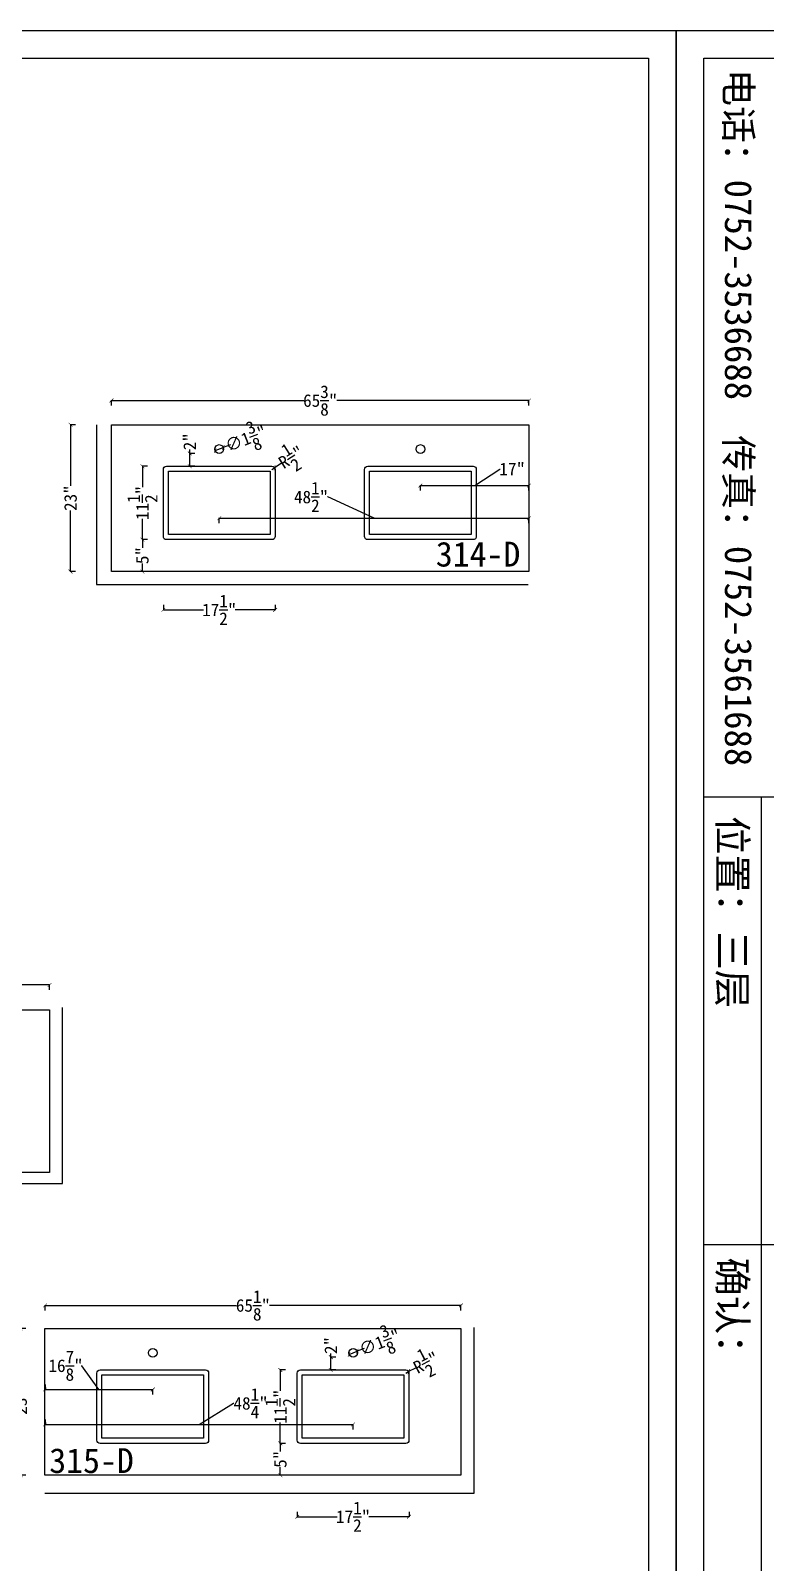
# Model space of a CAD drawing. Header units: millimetres. Extents: x 3183 to 64783, y -8707 to 2293.
# Drawn here: x 54515 to 57437, y -3803 to 2293 of the extents above; entities that cross this region are included whole.
import ezdxf

# ---------------------------------------------------------------- set-up
doc = ezdxf.new("R2010")
doc.units = ezdxf.units.MM
for name, color, linetype in [('大样', 3, 'Continuous'), ('标注', 1, 'Continuous'), ('框', 4, 'Continuous'), ('编号', 6, 'Continuous')]:
    doc.layers.add(name, color=color, linetype=linetype)
doc.styles.add('样式 1', font='NSimSun.ttf')
doc.linetypes.add('ZIGZAG', pattern='A,0.00254,-5.08,[131,ltypeshp.shx,S=5.08,R=0,X=-5.08,Y=0],-10.16,[131,ltypeshp.shx,S=5.08,R=180,X=5.08,Y=0],-5.08', length=20.32254)
doc.dimstyles.new('英寸', dxfattribs={"dimtxt": 50, "dimasz": 15, "dimexe": 1, "dimexo": 0.5, "dimtad": 0, "dimdec": 4, "dimlfac": 0.03937, "dimlunit": 5, "dimtxsty": '样式 1', "dimblk": 'ARCHTICK', "dimcen": 2.5, "dimclrt": 1, "dimadec": 0, "dimazin": 0, "dimtfac": 1, "dimtdec": 4, "dimtmove": 0, "dimatfit": 3, "dimfxl": 20, "dimfxlon": 1, "dimtolj": 1, "dimarcsym": 0})

# ---------------------------------------------------------------- blocks, each defined once
blk = doc.blocks.new('框')
for p, q in [((20795, -6593.4), (20795, -7291.7)), ((19174.7, -7084.3), (24363.8, -7084.3))]:
    blk.add_line(p, q)
at = {"layer": '框'}
blk.add_line((19174.7, -6593.4), (19174.7, -7291.7), dxfattribs=at)
for points in [[(16401.7, -391.7), (26401.7, -391.7), (26401.7, -7391.7), (16401.7, -7391.7)], [(16501.7, -491.7), (26301.7, -491.7), (26301.7, -7291.7), (16501.7, -7291.7)]]:
    blk.add_lwpolyline(points, close=True, dxfattribs=at)
at = {"layer": '框', "style": '样式 1'}
for s, p in [('电话：0752-3536688', (16541.1, -7215.8)), ('传真：0752-3561688', (17865.9, -7215.8))]:
    blk.add_text(s, height=97.689, dxfattribs=at).set_placement(p)
for tag, p in [('制图人：', (20840.1, -6764.8)), ('出图日期：', (22426.6, -6767.5)), ('图号：', (24401.3, -6776.7)), ('工程名称：', (19243.4, -6892.1)), ('车间确认：', (20840.1, -7012.5)), ('出货日期：', (22426.6, -7010.9)), ('工程编号：', (24384.7, -7131.5)), ('位置：', (19243.4, -7239.7)), ('确认：', (20840.1, -7240)), ('单位：', (22426.6, -7248.8))]:
    blk.add_attdef(tag, p, '', height=101.9, dxfattribs=at)
blk = doc.blocks.new('_ArchTick')
at = {"color": 0, "linetype": 'ByBlock', "const_width": 0.15}
blk.add_lwpolyline([(-0.5, -0.5), (0.5, 0.5)], dxfattribs=at)
blk = doc.blocks.new('*D581')
at = {"layer": 'Defpoints', "color": 0, "transparency": 16777216}
for p in [(56496.8, 482.2), (56065, 267.1), (56496.8, 267.1)]:
    blk.add_point(p, dxfattribs=at)
at = {"layer": '标注', "color": 0, "lineweight": -2, "transparency": 16777216}
for p, q in [((56280.9, 482.2), (56381.5, 547.9)), ((56381.5, 547.9), (56382.8, 547.9)), ((56065, 462.2), (56065, 483.2)), ((56065, 482.2), (56496.8, 482.2)), ((56496.8, 462.2), (56496.8, 483.2))]:
    blk.add_line(p, q, dxfattribs=at)
at = {"layer": '标注', "color": 0, "lineweight": -2, "transparency": 16777216, "xscale": 15, "yscale": 15, "zscale": 15, "rotation": 180}
blk.add_blockref('_ArchTick', (56065, 482.2), dxfattribs=at)
at = {"layer": '标注', "color": 0, "lineweight": -2, "transparency": 16777216, "xscale": 15, "yscale": 15, "zscale": 15}
blk.add_blockref('_ArchTick', (56496.8, 482.2), dxfattribs=at)
at = {"layer": '标注', "color": 1, "transparency": 16777216, "insert": (56430.1, 547.9), "char_height": 50, "attachment_point": 5, "style": '样式 1'}
blk.add_mtext('\\A1;17"', dxfattribs=at)
blk = doc.blocks.new('*D582')
at = {"layer": 'Defpoints', "color": 0, "transparency": 16777216}
for p in [(56496.8, 352.3), (55264.9, 267.1), (56496.8, 267.1)]:
    blk.add_point(p, dxfattribs=at)
at = {"layer": '标注', "color": 0, "lineweight": -2, "transparency": 16777216}
for p, q in [((55697.3, 436.8), (55696.1, 436.8)), ((55880.9, 352.3), (55697.3, 436.8)), ((55264.9, 332.3), (55264.9, 353.3)), ((55264.9, 352.3), (56496.8, 352.3)), ((56496.8, 332.3), (56496.8, 353.3))]:
    blk.add_line(p, q, dxfattribs=at)
at = {"layer": '标注', "color": 0, "lineweight": -2, "transparency": 16777216, "xscale": 15, "yscale": 15, "zscale": 15, "rotation": 180}
blk.add_blockref('_ArchTick', (55264.9, 352.3), dxfattribs=at)
at = {"layer": '标注', "color": 0, "lineweight": -2, "transparency": 16777216, "xscale": 15, "yscale": 15, "zscale": 15}
blk.add_blockref('_ArchTick', (56496.8, 352.3), dxfattribs=at)
at = {"layer": '标注', "color": 1, "transparency": 16777216, "insert": (55630.3, 436.8), "char_height": 50, "attachment_point": 5, "style": '样式 1'}
blk.add_mtext('\\A1;48{\\H1x;\\S1/2;}"', dxfattribs=at)
blk = doc.blocks.new('*D583')
at = {"layer": 'Defpoints', "color": 0, "transparency": 16777216}
for p in [(55089, 559.2), (54959.3, 267.1), (55089, 267.1)]:
    blk.add_point(p, dxfattribs=at)
at = {"layer": '标注', "color": 0, "lineweight": -2, "transparency": 16777216}
for p, q in [((54979.3, 559.2), (54958.3, 559.2)), ((54959.3, 559.2), (54959.3, 476)), ((54959.3, 267.1), (54959.3, 350.2)), ((54979.3, 267.1), (54958.3, 267.1))]:
    blk.add_line(p, q, dxfattribs=at)
at = {"layer": '标注', "color": 0, "lineweight": -2, "transparency": 16777216, "xscale": 15, "yscale": 15, "zscale": 15}
for p, rotation in [((54959.3, 559.2), 90), ((54959.3, 267.1), 270)]:
    blk.add_blockref('_ArchTick', p, dxfattribs=dict(at, rotation=rotation))
at = {"layer": '标注', "color": 1, "transparency": 16777216, "insert": (54959.3, 413.1), "char_height": 50, "attachment_point": 5, "rotation": 90, "style": '样式 1'}
blk.add_mtext('\\A1;11{\\H1x;\\S1/2;}"', dxfattribs=at)
blk = doc.blocks.new('*D584')
at = {"layer": 'Defpoints', "color": 0, "transparency": 16777216}
for p in [(55125.8, 267.1), (54959.3, 140.1), (55125.8, 140.1)]:
    blk.add_point(p, dxfattribs=at)
at = {"layer": '标注', "color": 0, "lineweight": -2, "transparency": 16777216}
for p, q in [((54979.3, 267.1), (54958.3, 267.1)), ((54959.3, 267.1), (54959.3, 234.9)), ((54979.3, 140.1), (54958.3, 140.1)), ((54959.3, 140.1), (54959.3, 172.2))]:
    blk.add_line(p, q, dxfattribs=at)
at = {"layer": '标注', "color": 0, "lineweight": -2, "transparency": 16777216, "xscale": 15, "yscale": 15, "zscale": 15}
for p, rotation in [((54959.3, 267.1), 90), ((54959.3, 140.1), 270)]:
    blk.add_blockref('_ArchTick', p, dxfattribs=dict(at, rotation=rotation))
at = {"layer": '标注', "color": 1, "transparency": 16777216, "insert": (54959.3, 203.6), "char_height": 50, "attachment_point": 5, "rotation": 90, "style": '样式 1'}
blk.add_mtext('\\A1;5"', dxfattribs=at)
blk = doc.blocks.new('*D585')
at = {"layer": 'Defpoints', "color": 0, "transparency": 16777216}
for p in [(55042.7, 382.5), (55487.2, 366), (55487.2, -12.6)]:
    blk.add_point(p, dxfattribs=at)
at = {"layer": '标注', "color": 0, "lineweight": -2, "transparency": 16777216}
for p, q in [((55042.7, 7.4), (55042.7, -13.6)), ((55487.2, 7.4), (55487.2, -13.6)), ((55042.7, -12.6), (55202, -12.6)), ((55487.2, -12.6), (55327.8, -12.6))]:
    blk.add_line(p, q, dxfattribs=at)
at = {"layer": '标注', "color": 0, "lineweight": -2, "transparency": 16777216, "xscale": 15, "yscale": 15, "zscale": 15, "rotation": 180}
blk.add_blockref('_ArchTick', (55042.7, -12.6), dxfattribs=at)
at = {"layer": '标注', "color": 0, "lineweight": -2, "transparency": 16777216, "xscale": 15, "yscale": 15, "zscale": 15}
blk.add_blockref('_ArchTick', (55487.2, -12.6), dxfattribs=at)
at = {"layer": '标注', "color": 1, "transparency": 16777216, "insert": (55264.9, -12.6), "char_height": 50, "attachment_point": 5, "style": '样式 1'}
blk.add_mtext('\\A1;17{\\H1x;\\S1/2;}"', dxfattribs=at)
blk = doc.blocks.new('*D586')
at = {"layer": 'Defpoints', "color": 0, "transparency": 16777216}
for p in [(55147.5, 610), (55264.9, 610), (55264.9, 559.2)]:
    blk.add_point(p, dxfattribs=at)
at = {"layer": '标注', "color": 0, "lineweight": -2, "transparency": 16777216}
for p, q in [((55167.5, 610), (55146.5, 610)), ((55147.5, 610), (55147.5, 625)), ((55147.5, 559.2), (55147.5, 610)), ((55167.5, 559.2), (55146.5, 559.2))]:
    blk.add_line(p, q, dxfattribs=at)
at = {"layer": '标注', "color": 0, "lineweight": -2, "transparency": 16777216, "xscale": 15, "yscale": 15, "zscale": 15}
for p, rotation in [((55147.5, 610), 90), ((55147.5, 559.2), 270)]:
    blk.add_blockref('_ArchTick', p, dxfattribs=dict(at, rotation=rotation))
at = {"layer": '标注', "color": 1, "transparency": 16777216, "insert": (55147.5, 656.6), "char_height": 50, "attachment_point": 5, "rotation": 90, "style": '样式 1'}
blk.add_mtext('\\A1;2"', dxfattribs=at)
blk = doc.blocks.new('*D587')
at = {"layer": 'Defpoints', "color": 0, "transparency": 16777216}
for p in [(55248.7, 621.1), (55281.2, 633.8)]:
    blk.add_point(p, dxfattribs=at)
at = {"layer": '标注', "color": 0, "lineweight": -2, "transparency": 16777216}
for p in [(55248.7, 621.1), (55309.2, 644.7)]:
    blk.add_line(p, (55281.2, 633.8), dxfattribs=at)
at = {"layer": '标注', "color": 0, "lineweight": -2, "transparency": 16777216, "xscale": 15, "yscale": 15, "zscale": 15}
for p, rotation in [((55248.7, 621.1), 21.26029047601047), ((55281.2, 633.8), 201.2602904760104)]:
    blk.add_blockref('_ArchTick', p, dxfattribs=dict(at, rotation=rotation))
at = {"layer": '标注', "color": 1, "transparency": 16777216, "insert": (55370.9, 668.7), "char_height": 50, "attachment_point": 5, "rotation": 21.26029, "style": '样式 1'}
blk.add_mtext('\\A1;∅1{\\H1x;\\S3/8;}"', dxfattribs=at)
blk = doc.blocks.new('*D588')
at = {"layer": 'Defpoints', "color": 0, "transparency": 16777216}
for p in [(55485.2, 553.3), (55474.5, 546.5)]:
    blk.add_point(p, dxfattribs=at)
at = {"layer": '标注', "color": 0, "lineweight": -2, "transparency": 16777216}
for p in [(55474.5, 546.5), (55510.6, 569.3)]:
    blk.add_line(p, (55485.2, 553.3), dxfattribs=at)
at = {"layer": '标注', "color": 0, "lineweight": -2, "transparency": 16777216, "xscale": 15, "yscale": 15, "zscale": 15, "rotation": 212.2756530417364}
blk.add_blockref('_ArchTick', (55485.2, 553.3), dxfattribs=at)
at = {"layer": '标注', "color": 1, "transparency": 16777216, "insert": (55551.1, 594.9), "char_height": 50, "attachment_point": 5, "rotation": 32.27565, "style": '样式 1'}
blk.add_mtext('\\A1;R{\\H1x;\\S1/2;}"', dxfattribs=at)
blk = doc.blocks.new('*D589')
at = {"layer": 'Defpoints', "color": 0, "transparency": 16777216}
for p in [(56496.8, 820.5), (54836.3, 724.3), (56496.8, 724.3)]:
    blk.add_point(p, dxfattribs=at)
at = {"layer": '标注', "color": 0, "lineweight": -2, "transparency": 16777216}
for p, q in [((54836.3, 800.5), (54836.3, 821.5)), ((54836.3, 820.5), (55600.9, 820.5)), ((56496.8, 820.5), (55732.3, 820.5)), ((56496.8, 800.5), (56496.8, 821.5))]:
    blk.add_line(p, q, dxfattribs=at)
at = {"layer": '标注', "color": 0, "lineweight": -2, "transparency": 16777216, "xscale": 15, "yscale": 15, "zscale": 15, "rotation": 180}
blk.add_blockref('_ArchTick', (54836.3, 820.5), dxfattribs=at)
at = {"layer": '标注', "color": 0, "lineweight": -2, "transparency": 16777216, "xscale": 15, "yscale": 15, "zscale": 15}
blk.add_blockref('_ArchTick', (56496.8, 820.5), dxfattribs=at)
at = {"layer": '标注', "color": 1, "transparency": 16777216, "insert": (55666.6, 820.5), "char_height": 50, "attachment_point": 5, "style": '样式 1'}
blk.add_mtext('\\A1;65{\\H1x;\\S3/8;}"', dxfattribs=at)
blk = doc.blocks.new('*D590')
at = {"layer": 'Defpoints', "color": 0, "transparency": 16777216}
for p in [(54932.5, 724.3), (54673.6, 140.1), (54880.7, 140.1)]:
    blk.add_point(p, dxfattribs=at)
at = {"layer": '标注', "color": 0, "lineweight": -2, "transparency": 16777216}
for p, q in [((54693.6, 724.3), (54672.6, 724.3)), ((54673.6, 724.3), (54673.6, 481.7)), ((54673.6, 140.1), (54673.6, 382.7)), ((54693.6, 140.1), (54672.6, 140.1))]:
    blk.add_line(p, q, dxfattribs=at)
at = {"layer": '标注', "color": 0, "lineweight": -2, "transparency": 16777216, "xscale": 15, "yscale": 15, "zscale": 15}
for p, rotation in [((54673.6, 724.3), 90), ((54673.6, 140.1), 270)]:
    blk.add_blockref('_ArchTick', p, dxfattribs=dict(at, rotation=rotation))
at = {"layer": '标注', "color": 1, "transparency": 16777216, "insert": (54673.6, 432.2), "char_height": 50, "attachment_point": 5, "rotation": 90, "style": '样式 1'}
blk.add_mtext('\\A1;23"', dxfattribs=at)
blk = doc.blocks.new('*D601')
at = {"layer": 'Defpoints', "color": 0, "transparency": 16777216}
for p in [(54590.1, -1504.9), (52770.8, -1604.2), (54590.1, -1604.2)]:
    blk.add_point(p, dxfattribs=at)
at = {"layer": '标注', "color": 0, "lineweight": -2, "transparency": 16777216}
for p, q in [((52770.8, -1524.9), (52770.8, -1503.9)), ((52770.8, -1504.9), (53615.3, -1504.9)), ((54590.1, -1504.9), (53745.6, -1504.9)), ((54590.1, -1524.9), (54590.1, -1503.9))]:
    blk.add_line(p, q, dxfattribs=at)
at = {"layer": '标注', "color": 0, "lineweight": -2, "transparency": 16777216, "xscale": 15, "yscale": 15, "zscale": 15, "rotation": 180}
blk.add_blockref('_ArchTick', (52770.8, -1504.9), dxfattribs=at)
at = {"layer": '标注', "color": 0, "lineweight": -2, "transparency": 16777216, "xscale": 15, "yscale": 15, "zscale": 15}
blk.add_blockref('_ArchTick', (54590.1, -1504.9), dxfattribs=at)
at = {"layer": '标注', "color": 1, "transparency": 16777216, "insert": (53680.4, -1504.9), "char_height": 50, "attachment_point": 5, "style": '样式 1'}
blk.add_mtext('\\A1;71{\\H1x;\\S5/8;}"', dxfattribs=at)
blk = doc.blocks.new('*D606')
at = {"layer": 'Defpoints', "color": 0, "transparency": 16777216}
for p in [(54571.9, -3091.5), (55000.5, -3115.3), (55000.5, -3329.5)]:
    blk.add_point(p, dxfattribs=at)
at = {"layer": '标注', "color": 0, "lineweight": -2, "transparency": 16777216}
for p, q in [((54718.2, -3020.5), (54717, -3020.5)), ((54786.2, -3115.3), (54718.2, -3020.5)), ((54571.9, -3095.3), (54571.9, -3116.3)), ((54571.9, -3115.3), (55000.5, -3115.3)), ((55000.5, -3135.3), (55000.5, -3114.3))]:
    blk.add_line(p, q, dxfattribs=at)
at = {"layer": '标注', "color": 0, "lineweight": -2, "transparency": 16777216, "xscale": 15, "yscale": 15, "zscale": 15, "rotation": 180}
blk.add_blockref('_ArchTick', (54571.9, -3115.3), dxfattribs=at)
at = {"layer": '标注', "color": 0, "lineweight": -2, "transparency": 16777216, "xscale": 15, "yscale": 15, "zscale": 15}
blk.add_blockref('_ArchTick', (55000.5, -3115.3), dxfattribs=at)
at = {"layer": '标注', "color": 1, "transparency": 16777216, "insert": (54653.7, -3020.5), "char_height": 50, "attachment_point": 5, "style": '样式 1'}
blk.add_mtext('\\A1;16{\\H1x;\\S7/8;}"', dxfattribs=at)
blk = doc.blocks.new('*D607')
at = {"layer": 'Defpoints', "color": 0, "transparency": 16777216}
for p in [(54571.9, -3223.3), (55797.4, -3254.3), (55797.4, -3329.5)]:
    blk.add_point(p, dxfattribs=at)
at = {"layer": '标注', "color": 0, "lineweight": -2, "transparency": 16777216}
for p, q in [((55184.7, -3254.3), (55321.3, -3170.1)), ((55321.3, -3170.1), (55322.6, -3170.1)), ((54571.9, -3234.3), (54571.9, -3255.3)), ((54571.9, -3254.3), (55797.4, -3254.3)), ((55797.4, -3274.3), (55797.4, -3253.3))]:
    blk.add_line(p, q, dxfattribs=at)
at = {"layer": '标注', "color": 0, "lineweight": -2, "transparency": 16777216, "xscale": 15, "yscale": 15, "zscale": 15, "rotation": 180}
blk.add_blockref('_ArchTick', (54571.9, -3254.3), dxfattribs=at)
at = {"layer": '标注', "color": 0, "lineweight": -2, "transparency": 16777216, "xscale": 15, "yscale": 15, "zscale": 15}
blk.add_blockref('_ArchTick', (55797.4, -3254.3), dxfattribs=at)
at = {"layer": '标注', "color": 1, "transparency": 16777216, "insert": (55389.8, -3170.1), "char_height": 50, "attachment_point": 5, "style": '样式 1'}
blk.add_mtext('\\A1;48{\\H1x;\\S1/4;}"', dxfattribs=at)
blk = doc.blocks.new('*D608')
at = {"layer": 'Defpoints', "color": 0, "transparency": 16777216}
for p in [(55507.9, -3037.4), (55698.5, -3037.4), (55698.5, -3329.5)]:
    blk.add_point(p, dxfattribs=at)
at = {"layer": '标注', "color": 0, "lineweight": -2, "transparency": 16777216}
for p, q in [((55527.9, -3037.4), (55506.9, -3037.4)), ((55507.9, -3037.4), (55507.9, -3120.5)), ((55507.9, -3329.5), (55507.9, -3246.3)), ((55527.9, -3329.5), (55506.9, -3329.5))]:
    blk.add_line(p, q, dxfattribs=at)
at = {"layer": '标注', "color": 0, "lineweight": -2, "transparency": 16777216, "xscale": 15, "yscale": 15, "zscale": 15}
for p, rotation in [((55507.9, -3037.4), 90), ((55507.9, -3329.5), 270)]:
    blk.add_blockref('_ArchTick', p, dxfattribs=dict(at, rotation=rotation))
at = {"layer": '标注', "color": 1, "transparency": 16777216, "insert": (55507.9, -3183.4), "char_height": 50, "attachment_point": 5, "rotation": 90, "style": '样式 1'}
blk.add_mtext('\\A1;11{\\H1x;\\S1/2;}"', dxfattribs=at)
blk = doc.blocks.new('*D609')
at = {"layer": 'Defpoints', "color": 0, "transparency": 16777216}
for p in [(55631.6, -3329.5), (55507.9, -3456.5), (55631.6, -3456.5)]:
    blk.add_point(p, dxfattribs=at)
at = {"layer": '标注', "color": 0, "lineweight": -2, "transparency": 16777216}
for p, q in [((55527.9, -3329.5), (55506.9, -3329.5)), ((55507.9, -3329.5), (55507.9, -3361.6)), ((55527.9, -3456.5), (55506.9, -3456.5)), ((55507.9, -3456.5), (55507.9, -3424.3))]:
    blk.add_line(p, q, dxfattribs=at)
at = {"layer": '标注', "color": 0, "lineweight": -2, "transparency": 16777216, "xscale": 15, "yscale": 15, "zscale": 15}
for p, rotation in [((55507.9, -3329.5), 90), ((55507.9, -3456.5), 270)]:
    blk.add_blockref('_ArchTick', p, dxfattribs=dict(at, rotation=rotation))
at = {"layer": '标注', "color": 1, "transparency": 16777216, "insert": (55507.9, -3393), "char_height": 50, "attachment_point": 5, "rotation": 90, "style": '样式 1'}
blk.add_mtext('\\A1;5"', dxfattribs=at)
blk = doc.blocks.new('*D610')
at = {"layer": 'Defpoints', "color": 0, "transparency": 16777216}
for p in [(55575.2, -3132.9), (56019.7, -3153.1), (56019.7, -3621.5)]:
    blk.add_point(p, dxfattribs=at)
at = {"layer": '标注', "color": 0, "lineweight": -2, "transparency": 16777216}
for p, q in [((55575.2, -3601.5), (55575.2, -3622.5)), ((55575.2, -3621.5), (55734.5, -3621.5)), ((56019.7, -3621.5), (55860.4, -3621.5)), ((56019.7, -3601.5), (56019.7, -3622.5))]:
    blk.add_line(p, q, dxfattribs=at)
at = {"layer": '标注', "color": 0, "lineweight": -2, "transparency": 16777216, "xscale": 15, "yscale": 15, "zscale": 15, "rotation": 180}
blk.add_blockref('_ArchTick', (55575.2, -3621.5), dxfattribs=at)
at = {"layer": '标注', "color": 0, "lineweight": -2, "transparency": 16777216, "xscale": 15, "yscale": 15, "zscale": 15}
blk.add_blockref('_ArchTick', (56019.7, -3621.5), dxfattribs=at)
at = {"layer": '标注', "color": 1, "transparency": 16777216, "insert": (55797.4, -3621.5), "char_height": 50, "attachment_point": 5, "style": '样式 1'}
blk.add_mtext('\\A1;17{\\H1x;\\S1/2;}"', dxfattribs=at)
blk = doc.blocks.new('*D611')
at = {"layer": 'Defpoints', "color": 0, "transparency": 16777216}
for p in [(55708.7, -2986.6), (55797.4, -2986.6), (55797.4, -3037.4)]:
    blk.add_point(p, dxfattribs=at)
at = {"layer": '标注', "color": 0, "lineweight": -2, "transparency": 16777216}
for p, q in [((55728.7, -2986.6), (55707.7, -2986.6)), ((55708.7, -2986.6), (55708.7, -2971.6)), ((55708.7, -3037.4), (55708.7, -2986.6)), ((55728.7, -3037.4), (55707.7, -3037.4))]:
    blk.add_line(p, q, dxfattribs=at)
at = {"layer": '标注', "color": 0, "lineweight": -2, "transparency": 16777216, "xscale": 15, "yscale": 15, "zscale": 15}
for p, rotation in [((55708.7, -2986.6), 90), ((55708.7, -3037.4), 270)]:
    blk.add_blockref('_ArchTick', p, dxfattribs=dict(at, rotation=rotation))
at = {"layer": '标注', "color": 1, "transparency": 16777216, "insert": (55708.7, -2940), "char_height": 50, "attachment_point": 5, "rotation": 90, "style": '样式 1'}
blk.add_mtext('\\A1;2"', dxfattribs=at)
blk = doc.blocks.new('*D612')
at = {"layer": 'Defpoints', "color": 0, "transparency": 16777216}
for p in [(56018.3, -3044.2), (56007, -3050.1)]:
    blk.add_point(p, dxfattribs=at)
at = {"layer": '标注', "color": 0, "lineweight": -2, "transparency": 16777216}
for p in [(56007, -3050.1), (56044.9, -3030.4)]:
    blk.add_line(p, (56018.3, -3044.2), dxfattribs=at)
at = {"layer": '标注', "color": 0, "lineweight": -2, "transparency": 16777216, "xscale": 15, "yscale": 15, "zscale": 15, "rotation": 207.4112592828308}
blk.add_blockref('_ArchTick', (56018.3, -3044.2), dxfattribs=at)
at = {"layer": '标注', "color": 1, "transparency": 16777216, "insert": (56087.5, -3008.3), "char_height": 50, "attachment_point": 5, "rotation": 27.41126, "style": '样式 1'}
blk.add_mtext('\\A1;R{\\H1x;\\S1/2;}"', dxfattribs=at)
blk = doc.blocks.new('*D613')
at = {"layer": 'Defpoints', "color": 0, "transparency": 16777216}
for p in [(55781.2, -2975.5), (55813.7, -2962.8)]:
    blk.add_point(p, dxfattribs=at)
at = {"layer": '标注', "color": 0, "lineweight": -2, "transparency": 16777216}
for p in [(55781.2, -2975.5), (55841.7, -2951.9)]:
    blk.add_line(p, (55813.7, -2962.8), dxfattribs=at)
at = {"layer": '标注', "color": 0, "lineweight": -2, "transparency": 16777216, "xscale": 15, "yscale": 15, "zscale": 15}
for p, rotation in [((55781.2, -2975.5), 21.30245363076526), ((55813.7, -2962.8), 201.3024536307653)]:
    blk.add_blockref('_ArchTick', p, dxfattribs=dict(at, rotation=rotation))
at = {"layer": '标注', "color": 1, "transparency": 16777216, "insert": (55903.4, -2927.8), "char_height": 50, "attachment_point": 5, "rotation": 21.30245, "style": '样式 1'}
blk.add_mtext('\\A1;∅1{\\H1x;\\S3/8;}"', dxfattribs=at)
blk = doc.blocks.new('*D614')
at = {"layer": 'Defpoints', "color": 0, "transparency": 16777216}
for p in [(56226.1, -2780.6), (54571.9, -2872.3), (56226.1, -2872.3)]:
    blk.add_point(p, dxfattribs=at)
at = {"layer": '标注', "color": 0, "lineweight": -2, "transparency": 16777216}
for p, q in [((54571.9, -2800.6), (54571.9, -2779.6)), ((54571.9, -2780.6), (55333.3, -2780.6)), ((56226.1, -2780.6), (55464.7, -2780.6)), ((56226.1, -2800.6), (56226.1, -2779.6))]:
    blk.add_line(p, q, dxfattribs=at)
at = {"layer": '标注', "color": 0, "lineweight": -2, "transparency": 16777216, "xscale": 15, "yscale": 15, "zscale": 15, "rotation": 180}
blk.add_blockref('_ArchTick', (54571.9, -2780.6), dxfattribs=at)
at = {"layer": '标注', "color": 0, "lineweight": -2, "transparency": 16777216, "xscale": 15, "yscale": 15, "zscale": 15}
blk.add_blockref('_ArchTick', (56226.1, -2780.6), dxfattribs=at)
at = {"layer": '标注', "color": 1, "transparency": 16777216, "insert": (55399, -2780.6), "char_height": 50, "attachment_point": 5, "style": '样式 1'}
blk.add_mtext('\\A1;65{\\H1x;\\S1/8;}"', dxfattribs=at)
blk = doc.blocks.new('*D615')
at = {"layer": 'Defpoints', "color": 0, "transparency": 16777216}
for p in [(54475.1, -2872.3), (54571.9, -2872.3), (54571.9, -3456.5)]:
    blk.add_point(p, dxfattribs=at)
at = {"layer": '标注', "color": 0, "lineweight": -2, "transparency": 16777216}
for p, q in [((54495.1, -2872.3), (54474.1, -2872.3)), ((54475.1, -2872.3), (54475.1, -3114.9)), ((54475.1, -3456.5), (54475.1, -3213.9)), ((54495.1, -3456.5), (54474.1, -3456.5))]:
    blk.add_line(p, q, dxfattribs=at)
at = {"layer": '标注', "color": 0, "lineweight": -2, "transparency": 16777216, "xscale": 15, "yscale": 15, "zscale": 15}
for p, rotation in [((54475.1, -2872.3), 90), ((54475.1, -3456.5), 270)]:
    blk.add_blockref('_ArchTick', p, dxfattribs=dict(at, rotation=rotation))
at = {"layer": '标注', "color": 1, "transparency": 16777216, "insert": (54475.1, -3164.4), "char_height": 50, "attachment_point": 5, "rotation": 90, "style": '样式 1'}
blk.add_mtext('\\A1;23"', dxfattribs=at)

msp = doc.modelspace()

# ---------------------------------------------------------------- linework, layer by layer
for points in [[(54836.3002, 140.07781), (54836.3002, 724.27781), (56496.8252, 724.27781), (56496.8252, 140.07781)], [(54590.07576, -2251.94045), (52770.80076, -2251.94045), (52770.80076, -1604.24045), (54590.07576, -1604.24045)], [(56226.06869, -3456.48439), (54571.89369, -3456.48439), (54571.89369, -2872.28439), (56226.06869, -2872.28439)]]:
    msp.add_lwpolyline(points, close=True)
for points in [[(55055.3752, 559.17781), (55474.4752, 559.17781, -0.4142135624), (55487.1752, 546.47781), (55487.1752, 279.77781, -0.4142135624), (55474.4752, 267.07781), (55055.3752, 267.07781, -0.4142135624), (55042.6752, 279.77781), (55042.6752, 546.47781, -0.4142135624)], [(55855.4752, 559.17781), (56274.5752, 559.17781, -0.4142135624), (56287.2752, 546.47781), (56287.2752, 279.77781, -0.4142135624), (56274.5752, 267.07781), (55855.4752, 267.07781, -0.4142135624), (55842.7752, 279.77781), (55842.7752, 546.47781, -0.4142135624)], [(54790.96869, -3037.38439), (55210.06869, -3037.38439, -0.4142135624), (55222.76869, -3050.08439), (55222.76869, -3316.78439, -0.4142135624), (55210.06869, -3329.48439), (54790.96869, -3329.48439, -0.4142135624), (54778.26869, -3316.78439), (54778.26869, -3050.08439, -0.4142135624)], [(55587.89369, -3037.38439), (56006.99369, -3037.38439, -0.4142135624), (56019.69369, -3050.08439), (56019.69369, -3316.78439, -0.4142135624), (56006.99369, -3329.48439), (55587.89369, -3329.48439, -0.4142135624), (55575.19369, -3316.78439), (55575.19369, -3050.08439, -0.4142135624)]]:
    msp.add_lwpolyline(points, format="xyb", close=True)
for centre in [(55264.9252, 627.44031), (56065.0252, 627.44031), (55000.51869, -2969.12189), (55797.44369, -2969.12189)]:
    msp.add_circle(centre, 17.4625)
at = {"layer": '大样', "linetype": 'ZIGZAG', "ltscale": 5}
for points in [[(54776.15739, 724.27781), (54776.15739, 87.85255), (56493.92892, 87.85255)], [(52716.35993, -1604.24045), (52716.35993, -2295.43043), (54642.01773, -2295.43043), (54642.01773, -1595.52951)], [(54571.89369, -3527.34515), (56279.54256, -3527.34515), (56279.54256, -2868.46787)]]:
    msp.add_lwpolyline(points, dxfattribs=at)
for points in [[(55062.6752, 539.17781), (55467.1752, 539.17781), (55467.1752, 287.07781), (55062.6752, 287.07781)], [(55862.7752, 539.17781), (56267.2752, 539.17781), (56267.2752, 287.07781), (55862.7752, 287.07781)], [(54798.26869, -3057.38439), (55202.76869, -3057.38439), (55202.76869, -3309.48439), (54798.26869, -3309.48439)], [(55595.19369, -3057.38439), (55999.69369, -3057.38439), (55999.69369, -3309.48439), (55595.19369, -3309.48439)]]:
    msp.add_lwpolyline(points, close=True, dxfattribs=at)

# ---------------------------------------------------------------- block references
at = {"layer": '框', "xscale": 1.1, "yscale": 1.1, "zscale": 1.1, "rotation": 270}
msp.add_blockref('框', (57513.73076, 20334.46211), dxfattribs=at)
at = {"layer": '框'}
ref = msp.add_blockref('框', (65213.73076, 20334.46211), dxfattribs=dict(at, xscale=1.1, yscale=1.1, zscale=1.1, rotation=270))
ref.add_attrib('确认：', '确认：', (57249.76545, -2589.67665), dxfattribs={"height": 112.081678, "rotation": 270, "style": '样式 1'})
ref.add_attrib('位置：', '位置：三层', (57250.11214, -833.3053), dxfattribs={"height": 112.081678, "rotation": 270, "style": '样式 1'})

# ---------------------------------------------------------------- texts
at = {"layer": '编号', "style": '样式 1'}
for s, p in [('314-D', (56126.42254, 159.78088)), ('315-D', (54588.88589, -3447.51604))]:
    msp.add_text(s, height=98.784974, dxfattribs=at).set_placement(p)

# ---------------------------------------------------------------- dimensions: what is measured, and where the dimension line sits
at = {"layer": '标注'}
for base, p1, p2, picture, middle in [((56496.8252, 820.49612), (54836.3002, 724.27781), (56496.8252, 724.27781), '*D589', (55666.5627, 820.49612)), ((55487.1752, -12.63439), (55042.6752, 382.51464), (55487.1752, 365.99991), '*D585', (55264.9252, -12.63439)), ((54590.07576, -1504.88738), (52770.80076, -1604.24045), (54590.07576, -1604.24045), '*D601', (53680.43826, -1504.88738)), ((56226.06869, -2780.57313), (54571.89369, -2872.28439), (56226.06869, -2872.28439), '*D614', (55398.98119, -2780.57313)), ((56019.69369, -3621.50303), (55575.19369, -3132.8811), (56019.69369, -3153.13991), '*D610', (55797.44369, -3621.50303))]:
    dim = msp.add_linear_dim(base=base, p1=p1, p2=p2, dimstyle='英寸', override={"dimpost": '"'}, dxfattribs=at)
    dim.commit()
    dim.dimension.update_dxf_attribs({"geometry": picture, "text_midpoint": middle})
for base, p1, p2, picture, middle in [((54673.619, 140.07781), (54932.45319, 724.27781), (54880.68629, 140.07781), '*D590', (54673.619, 432.17781)), ((55147.51731, 609.97781), (55264.9252, 559.17781), (55264.9252, 609.97781), '*D586', (55147.51731, 656.6084)), ((54959.3236, 267.07781), (55088.98489, 559.17781), (55088.98489, 267.07781), '*D583', (54959.3236, 413.12781)), ((54959.3236, 140.07781), (55125.84943, 267.07781), (55125.84943, 140.07781), '*D584', (54959.3236, 203.57781)), ((54475.12166, -2872.28439), (54571.89369, -3456.48439), (54571.89369, -2872.28439), '*D615', (54475.12166, -3164.38439)), ((55708.70519, -2986.58439), (55797.44369, -3037.38439), (55797.44369, -2986.58439), '*D611', (55708.70519, -2939.9538)), ((55507.91441, -3037.38439), (55698.47172, -3329.48439), (55698.47172, -3037.38439), '*D608', (55507.91441, -3183.43439)), ((55507.91441, -3456.48439), (55631.5771, -3329.48439), (55631.5771, -3456.48439), '*D609', (55507.91441, -3392.98439))]:
    dim = msp.add_linear_dim(base=base, p1=p1, p2=p2, angle=90, dimstyle='英寸', override={"dimpost": '"'}, dxfattribs=at)
    dim.commit()
    dim.dimension.update_dxf_attribs({"geometry": picture, "text_midpoint": middle})
for p1, p2, picture, middle in [((55248.65115, 621.10831), (55281.19925, 633.77231), '*D587', (55370.91501, 668.67941)), ((55781.1743, -2975.46586), (55813.71307, -2962.77792), '*D613', (55903.40312, -2927.80481))]:
    dim = msp.add_diameter_dim_2p(p1=p1, p2=p2, dimstyle='英寸', override={"dimpost": '"'}, dxfattribs=at)
    dim.commit()
    dim.dimension.update_dxf_attribs({"geometry": picture, "text_midpoint": middle})
for center, mpoint, picture, middle in [((55474.4752, 546.47781), (55485.21291, 553.25952), '*D588', (55551.13683, 594.8957)), ((56006.99369, -3050.08439), (56018.26779, -3044.23764), '*D612', (56087.48492, -3008.34163))]:
    dim = msp.add_radius_dim(center=center, mpoint=mpoint, dimstyle='英寸', override={"dimpost": '"'}, dxfattribs=at)
    dim.commit()
    dim.dimension.update_dxf_attribs({"geometry": picture, "text_midpoint": middle})
for base, p1, p2, picture, middle in [((56496.8252, 482.24428), (56065.0252, 267.07781), (56496.8252, 267.07781), '*D581', (56383.42131, 547.92479)), ((56496.8252, 352.33569), (55264.9252, 267.07781), (56496.8252, 267.07781), '*D582', (55695.43233, 436.84045)), ((55000.51869, -3115.28555), (54571.89369, -3091.49881), (55000.51869, -3329.48439), '*D606', (54716.36825, -3020.45891)), ((55797.44369, -3254.27203), (54571.89369, -3223.31683), (55797.44369, -3329.48439), '*D607', (55323.20142, -3170.05821))]:
    dim = msp.add_linear_dim(base=base, p1=p1, p2=p2, dimstyle='英寸', override={"dimpost": '"', "dimtmove": 1}, dxfattribs=at)
    dim.commit()
    dim.dimension.update_dxf_attribs({"geometry": picture, "text_midpoint": middle, "dimtype": 160})

doc.saveas('drawing.dxf')
